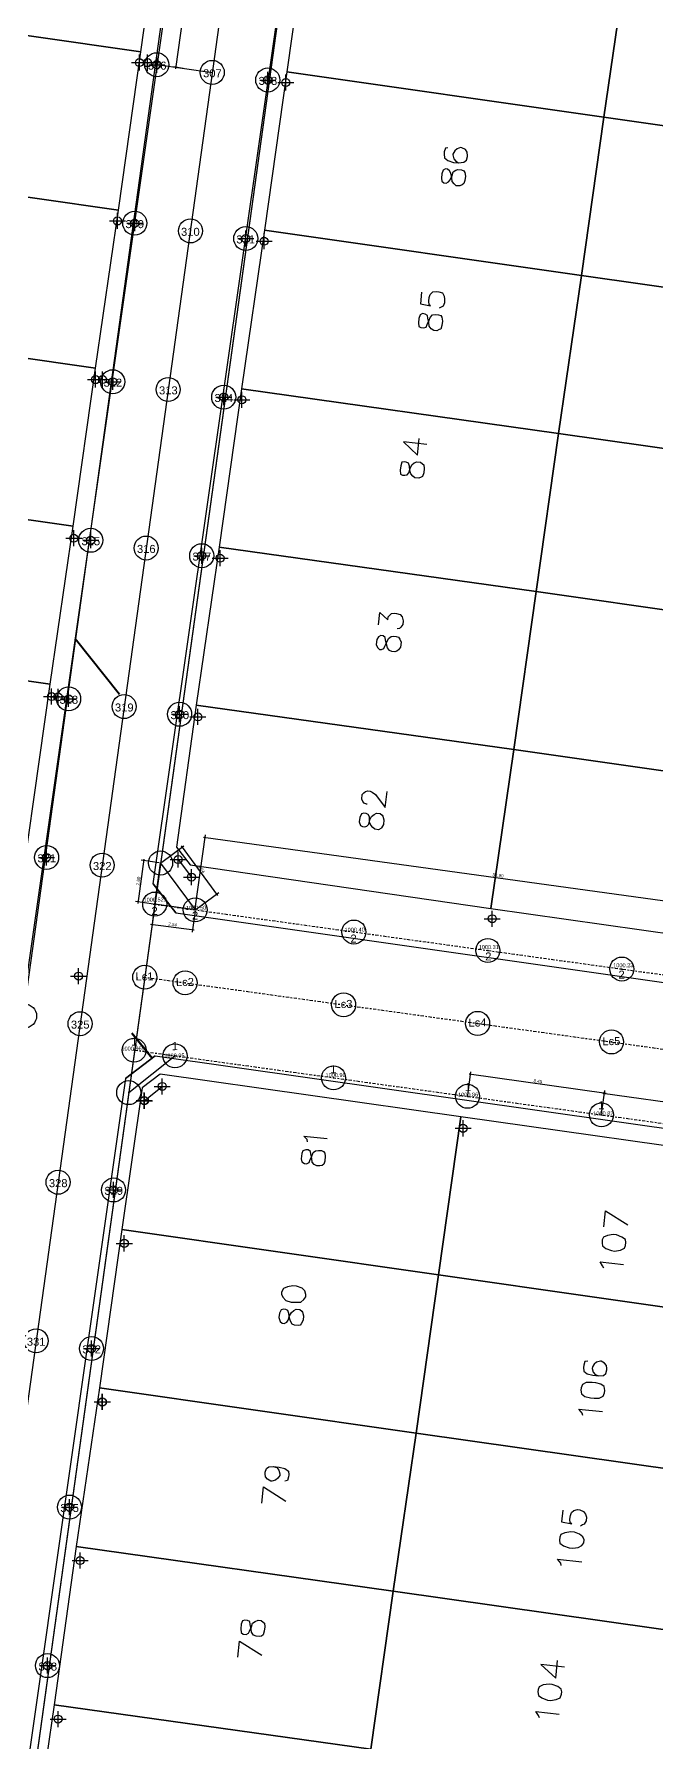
# Model space of a CAD drawing. Header units: metres. Extents: x -977055 to 805873, y -1033982 to 242021.
# Drawn here: x 799 to 837.9, y 926 to 1032.7 of the extents above; entities that cross this region are included whole.
import ezdxf

# ---------------------------------------------------------------- set-up
doc = ezdxf.new("R2010")
doc.units = ezdxf.units.M
doc.header["$PDMODE"] = 32
doc.header["$PDSIZE"] = 1.5
doc.linetypes.add('CENTRO1', pattern=[0.44, 0.2, -0.08, 0.08, -0.08])
for name, color, linetype in [('C-ROAD-PROF-TEXT', 11, 'Continuous'), ('linea 1', 1, 'Continuous'), ('puntos nov 7', 50, 'Continuous'), ('PUNTOS V', 4, 'Continuous'), ('V-NODE', 1, 'Continuous')]:
    doc.layers.add(name, color=color, linetype=linetype)
doc.layers.add('PDF2_area escolar', color=7, linetype='Continuous', true_color=0x989898)
doc.layers.add('PDF_Geometry', color=7, linetype='Continuous', true_color=0x797979)
doc.styles.add('CITY2', font='stylu.ttf', dxfattribs={"height": 0.2})
doc.styles.get("Standard").update_dxf_attribs({"font": 'arial.ttf'})
doc.dimstyles.new('COTAS2', dxfattribs={"dimtxt": 0.02, "dimasz": 0.1, "dimexe": 0.15, "dimexo": 0.08, "dimgap": 0.05, "dimtad": 1, "dimzin": 0, "dimdsep": 46, "dimtxsty": 'CITY2', "dimblk": 'ARCHTICK', "dimcen": 1, "dimdle": 0.1, "dimclrd": 1, "dimclre": 1, "dimclrt": 2, "dimadec": 0, "dimazin": 0, "dimtfac": 1, "dimtofl": 0, "dimtmove": 0, "dimatfit": 3, "dimldrblk": 'ARCHTICK', "dimfxl": 0.18, "dimtolj": 1, "dimtzin": 0, "dimarcsym": 0})

# ---------------------------------------------------------------- blocks, each defined once
blk = doc.blocks.new('*U274')
at = {"color": 0, "linetype": 'ByBlock', "lineweight": -2, "transparency": 16777216}
for p, q in [((-1, 0), (1, 0)), ((0, -1), (0, 1))]:
    blk.add_line(p, q, dxfattribs=at)
blk.add_circle((0, 0), 0.5, dxfattribs=at)
blk = doc.blocks.new('*U289', base_point=(806.114, 1030.946, 997.411))
at = {"layer": 'V-NODE', "color": 50, "lineweight": -2, "xscale": 0.5, "yscale": 0.5, "zscale": 0.5}
blk.add_blockref('*U274', (806.114, 1030.946, 997.411), dxfattribs=at)
blk = doc.blocks.new('*U292', base_point=(806.114, 1030.946, 998.411))
at = {"layer": 'V-NODE', "color": 50, "lineweight": -2, "xscale": 0.5, "yscale": 0.5, "zscale": 0.5}
blk.add_blockref('*U274', (806.114, 1030.946, 998.411), dxfattribs=at)
blk = doc.blocks.new('*U295', base_point=(803.302, 1011.148, 999.614))
at = {"layer": 'V-NODE', "color": 50, "lineweight": -2, "xscale": 0.5, "yscale": 0.5, "zscale": 0.5}
blk.add_blockref('*U274', (803.302, 1011.148, 999.614), dxfattribs=at)
blk = doc.blocks.new('*U298', base_point=(800.522, 991.329, 1000.573))
at = {"layer": 'V-NODE', "color": 50, "lineweight": -2, "xscale": 0.5, "yscale": 0.5, "zscale": 0.5}
blk.add_blockref('*U274', (800.522, 991.329, 1000.573), dxfattribs=at)
blk = doc.blocks.new('*U307', base_point=(805.902, 966.106, 1001.776))
at = {"layer": 'V-NODE', "color": 50, "lineweight": -2, "xscale": 0.5, "yscale": 0.5, "zscale": 0.5}
blk.add_blockref('*U274', (805.902, 966.106, 1001.776), dxfattribs=at)
blk = doc.blocks.new('*U616', base_point=(814.753, 1029.702, 998.631))
at = {"layer": 'V-NODE', "color": 50, "lineweight": -2, "xscale": 0.5, "yscale": 0.5, "zscale": 0.5}
blk.add_blockref('*U274', (814.753, 1029.702, 998.631), dxfattribs=at)
blk = doc.blocks.new('*U619', base_point=(805.605, 1030.95, 998.439))
at = {"layer": 'V-NODE', "color": 50, "lineweight": -2, "xscale": 0.5, "yscale": 0.5, "zscale": 0.5}
blk.add_blockref('*U274', (805.605, 1030.95, 998.439), dxfattribs=at)
blk = doc.blocks.new('*U622', base_point=(804.237, 1021.056, 999.042))
at = {"layer": 'V-NODE', "color": 50, "lineweight": -2, "xscale": 0.5, "yscale": 0.5, "zscale": 0.5}
blk.add_blockref('*U274', (804.237, 1021.056, 999.042), dxfattribs=at)
blk = doc.blocks.new('*U625', base_point=(813.392, 1019.788, 999.126))
at = {"layer": 'V-NODE', "color": 50, "lineweight": -2, "xscale": 0.5, "yscale": 0.5, "zscale": 0.5}
blk.add_blockref('*U274', (813.392, 1019.788, 999.126), dxfattribs=at)
blk = doc.blocks.new('*U628', base_point=(812.007, 1009.887, 999.894))
at = {"layer": 'V-NODE', "color": 50, "lineweight": -2, "xscale": 0.5, "yscale": 0.5, "zscale": 0.5}
blk.add_blockref('*U274', (812.007, 1009.887, 999.894), dxfattribs=at)
blk = doc.blocks.new('*U631', base_point=(802.866, 1011.144, 999.686))
at = {"layer": 'V-NODE', "color": 50, "lineweight": -2, "xscale": 0.5, "yscale": 0.5, "zscale": 0.5}
blk.add_blockref('*U274', (802.866, 1011.144, 999.686), dxfattribs=at)
blk = doc.blocks.new('*U634', base_point=(801.502, 1001.238, 1000.236))
at = {"layer": 'V-NODE', "color": 50, "lineweight": -2, "xscale": 0.5, "yscale": 0.5, "zscale": 0.5}
blk.add_blockref('*U274', (801.502, 1001.238, 1000.236), dxfattribs=at)
blk = doc.blocks.new('*U637', base_point=(810.644, 999.991, 1000.264))
at = {"layer": 'V-NODE', "color": 50, "lineweight": -2, "xscale": 0.5, "yscale": 0.5, "zscale": 0.5}
blk.add_blockref('*U274', (810.644, 999.991, 1000.264), dxfattribs=at)
blk = doc.blocks.new('*U640', base_point=(809.262, 990.074, 1000.591))
at = {"layer": 'V-NODE', "color": 50, "lineweight": -2, "xscale": 0.5, "yscale": 0.5, "zscale": 0.5}
blk.add_blockref('*U274', (809.262, 990.074, 1000.591), dxfattribs=at)
blk = doc.blocks.new('*U643', base_point=(800.121, 991.344, 1000.615))
at = {"layer": 'V-NODE', "color": 50, "lineweight": -2, "xscale": 0.5, "yscale": 0.5, "zscale": 0.5}
blk.add_blockref('*U274', (800.121, 991.344, 1000.615), dxfattribs=at)
blk = doc.blocks.new('*U649', base_point=(808.026, 981.164, 1001.043))
at = {"layer": 'V-NODE', "color": 50, "lineweight": -2, "xscale": 0.5, "yscale": 0.5, "zscale": 0.5}
blk.add_blockref('*U274', (808.026, 981.164, 1001.043), dxfattribs=at)
blk = doc.blocks.new('*U652', base_point=(805.919, 966.099, 1001.768))
at = {"layer": 'V-NODE', "color": 50, "lineweight": -2, "xscale": 0.5, "yscale": 0.5, "zscale": 0.5}
blk.add_blockref('*U274', (805.919, 966.099, 1001.768), dxfattribs=at)
blk = doc.blocks.new('*U661', base_point=(805.911, 966.094, 1001.774))
at = {"layer": 'V-NODE', "color": 50, "lineweight": -2, "xscale": 0.5, "yscale": 0.5, "zscale": 0.5}
blk.add_blockref('*U274', (805.911, 966.094, 1001.774), dxfattribs=at)
blk = doc.blocks.new('*U664', base_point=(804.665, 957.192, 1002.203))
at = {"layer": 'V-NODE', "color": 50, "lineweight": -2, "xscale": 0.5, "yscale": 0.5, "zscale": 0.5}
blk.add_blockref('*U274', (804.665, 957.192, 1002.203), dxfattribs=at)
blk = doc.blocks.new('*U673', base_point=(803.283, 947.281, 1002.696))
at = {"layer": 'V-NODE', "color": 50, "lineweight": -2, "xscale": 0.5, "yscale": 0.5, "zscale": 0.5}
blk.add_blockref('*U274', (803.283, 947.281, 1002.696), dxfattribs=at)
blk = doc.blocks.new('*U676', base_point=(801.898, 937.373, 1003.24))
at = {"layer": 'V-NODE', "color": 50, "lineweight": -2, "xscale": 0.5, "yscale": 0.5, "zscale": 0.5}
blk.add_blockref('*U274', (801.898, 937.373, 1003.24), dxfattribs=at)
blk = doc.blocks.new('*U679', base_point=(800.527, 927.475, 1003.798))
at = {"layer": 'V-NODE', "color": 50, "lineweight": -2, "xscale": 0.5, "yscale": 0.5, "zscale": 0.5}
blk.add_blockref('*U274', (800.527, 927.475, 1003.798), dxfattribs=at)
blk = doc.blocks.new('*U889', base_point=(806.69, 1030.82, 997.84))
at = {"layer": 'V-NODE', "color": 50, "lineweight": -2, "xscale": 0.5, "yscale": 0.5, "zscale": 0.5}
blk.add_blockref('*U274', (806.69, 1030.82, 997.84), dxfattribs=at)
blk = doc.blocks.new('*U892', base_point=(813.625, 1029.863, 997.84))
at = {"layer": 'V-NODE', "color": 50, "lineweight": -2, "xscale": 0.5, "yscale": 0.5, "zscale": 0.5}
blk.add_blockref('*U274', (813.625, 1029.863, 997.84), dxfattribs=at)
blk = doc.blocks.new('*U895', base_point=(805.315, 1020.918, 998.46))
at = {"layer": 'V-NODE', "color": 50, "lineweight": -2, "xscale": 0.5, "yscale": 0.5, "zscale": 0.5}
blk.add_blockref('*U274', (805.315, 1020.918, 998.46), dxfattribs=at)
blk = doc.blocks.new('*U898', base_point=(812.249, 1019.958, 998.46))
at = {"layer": 'V-NODE', "color": 50, "lineweight": -2, "xscale": 0.5, "yscale": 0.5, "zscale": 0.5}
blk.add_blockref('*U274', (812.249, 1019.958, 998.46), dxfattribs=at)
blk = doc.blocks.new('*U901', base_point=(803.939, 1011.013, 999.09))
at = {"layer": 'V-NODE', "color": 50, "lineweight": -2, "xscale": 0.5, "yscale": 0.5, "zscale": 0.5}
blk.add_blockref('*U274', (803.939, 1011.013, 999.09), dxfattribs=at)
blk = doc.blocks.new('*U904', base_point=(810.873, 1010.053, 999.09))
at = {"layer": 'V-NODE', "color": 50, "lineweight": -2, "xscale": 0.5, "yscale": 0.5, "zscale": 0.5}
blk.add_blockref('*U274', (810.873, 1010.053, 999.09), dxfattribs=at)
blk = doc.blocks.new('*U907', base_point=(802.563, 1001.108, 999.54))
at = {"layer": 'V-NODE', "color": 50, "lineweight": -2, "xscale": 0.5, "yscale": 0.5, "zscale": 0.5}
blk.add_blockref('*U274', (802.563, 1001.108, 999.54), dxfattribs=at)
blk = doc.blocks.new('*U910', base_point=(809.497, 1000.148, 999.54))
at = {"layer": 'V-NODE', "color": 50, "lineweight": -2, "xscale": 0.5, "yscale": 0.5, "zscale": 0.5}
blk.add_blockref('*U274', (809.497, 1000.148, 999.54), dxfattribs=at)
blk = doc.blocks.new('*U913', base_point=(801.187, 991.203, 999.99))
at = {"layer": 'V-NODE', "color": 50, "lineweight": -2, "xscale": 0.5, "yscale": 0.5, "zscale": 0.5}
blk.add_blockref('*U274', (801.187, 991.203, 999.99), dxfattribs=at)
blk = doc.blocks.new('*U916', base_point=(808.121, 990.243, 999.99))
at = {"layer": 'V-NODE', "color": 50, "lineweight": -2, "xscale": 0.5, "yscale": 0.5, "zscale": 0.5}
blk.add_blockref('*U274', (808.121, 990.243, 999.99), dxfattribs=at)
blk = doc.blocks.new('*U919', base_point=(799.811, 981.299, 1000.44))
at = {"layer": 'V-NODE', "color": 50, "lineweight": -2, "xscale": 0.5, "yscale": 0.5, "zscale": 0.5}
blk.add_blockref('*U274', (799.811, 981.299, 1000.44), dxfattribs=at)
blk = doc.blocks.new('*U934', base_point=(803.992, 960.526, 1001.38))
at = {"layer": 'V-NODE', "color": 50, "lineweight": -2, "xscale": 0.5, "yscale": 0.5, "zscale": 0.5}
blk.add_blockref('*U274', (803.992, 960.526, 1001.38), dxfattribs=at)
blk = doc.blocks.new('*U940', base_point=(802.616, 950.621, 1001.88))
at = {"layer": 'V-NODE', "color": 50, "lineweight": -2, "xscale": 0.5, "yscale": 0.5, "zscale": 0.5}
blk.add_blockref('*U274', (802.616, 950.621, 1001.88), dxfattribs=at)
blk = doc.blocks.new('*U946', base_point=(801.24, 940.716, 1002.42))
at = {"layer": 'V-NODE', "color": 50, "lineweight": -2, "xscale": 0.5, "yscale": 0.5, "zscale": 0.5}
blk.add_blockref('*U274', (801.24, 940.716, 1002.42), dxfattribs=at)
blk = doc.blocks.new('*U952', base_point=(799.864, 930.811, 1002.96))
at = {"layer": 'V-NODE', "color": 50, "lineweight": -2, "xscale": 0.5, "yscale": 0.5, "zscale": 0.5}
blk.add_blockref('*U274', (799.864, 930.811, 1002.96), dxfattribs=at)
blk = doc.blocks.new('*U985', base_point=(803.294, 947.285, 1002.697))
at = {"layer": 'V-NODE', "color": 50, "lineweight": -2, "xscale": 0.5, "yscale": 0.5, "zscale": 0.5}
blk.add_blockref('*U274', (803.294, 947.285, 1002.697), dxfattribs=at)
blk = doc.blocks.new('*U1258', base_point=(827.65, 977.469, 1001.168))
at = {"layer": 'V-NODE', "color": 50, "lineweight": -2, "xscale": 0.5, "yscale": 0.5, "zscale": 0.5}
blk.add_blockref('*U274', (827.65, 977.469, 1001.168), dxfattribs=at)
blk = doc.blocks.new('*U1261', base_point=(825.824, 964.376, 1001.809))
at = {"layer": 'V-NODE', "color": 50, "lineweight": -2, "xscale": 0.5, "yscale": 0.5, "zscale": 0.5}
blk.add_blockref('*U274', (825.824, 964.376, 1001.809), dxfattribs=at)
blk = doc.blocks.new('*U1264', base_point=(807.034, 966.996, 1001.655))
at = {"layer": 'V-NODE', "color": 50, "lineweight": -2, "xscale": 0.5, "yscale": 0.5, "zscale": 0.5}
blk.add_blockref('*U274', (807.034, 966.996, 1001.655), dxfattribs=at)
blk = doc.blocks.new('*U1267', base_point=(808.859, 980.074, 1001.105))
at = {"layer": 'V-NODE', "color": 50, "lineweight": -2, "xscale": 0.5, "yscale": 0.5, "zscale": 0.5}
blk.add_blockref('*U274', (808.859, 980.074, 1001.105), dxfattribs=at)
blk = doc.blocks.new('*U2224', base_point=(801.81, 973.883, 999.44))
at = {"layer": 'V-NODE', "color": 50, "lineweight": -2, "xscale": 0.5, "yscale": 0.5, "zscale": 0.5}
blk.add_blockref('*U274', (801.81, 973.883, 999.44), dxfattribs=at)
blk = doc.blocks.new('base')
at = {"layer": 'PDF_Geometry', "lineweight": 25, "extrusion": (-0.000787417, 0.063364, 0.99799), "elevation": 0.03}
for points in [[(-314.36, -197.29), (-299.6, -195.68), (-292.74, -194.19), (-282.66, -192.11), (-274.48, -190.36), (-258.04, -185.15), (-248.03, -180.61), (-240.54, -177.71), (-228.64, -174.04), (-222.73, -172.71), (-217.38, -171.04), (-209.93, -169.25), (-202.16, -164.76), (-196.2, -160.28), (-195.07, -159.82), (-178.09, -157.46), (-154.3, -156.61), (-136.67, -154.61), (-124.44, -153.16), (-118.07, -151.47), (-100.79, -146.65), (-80.95, -140.97), (-73.38, -139.33), (-61.69, -135.82), (-40.5, -131.6), (-37.73, -130.87), (-17.66, -129.44), (1.31, -127.46), (21.09, -124.93), (41.01, -122.83), (47.38, -123.46), (63.59, -123.19), (81.4, -124.31), (85.64, -96.07), (88.7, -66.39), (92.81, -40.78), (97.16, -22.39), (100.6, -1.56), (102.48, 8.32), (109.69, 37.36), (117.53, 76.62), (126.22, 115.64), (131.51, 149.59), (134.68, 173.97), (136.92, 195.59), (139.96, 229.68), (141.56, 250.68), (142.61, 271.37), (143.25, 283.21), (147.07, 312.94), (152.58, 355.63), (153.55, 396.04), (150.87, 418.02), (151.78, 438.64), (150.96, 458.03), (151.78, 438.64), (150.87, 418.02), (153.55, 396.04), (152.58, 355.63), (147.07, 312.94), (143.25, 283.21), (142.61, 271.37), (141.56, 250.68), (139.96, 229.68), (136.92, 195.59), (134.68, 173.97), (131.51, 149.59), (126.22, 115.64), (117.53, 76.62), (109.69, 37.36), (102.48, 8.32), (100.6, -1.56), (97.16, -22.39), (92.81, -40.78), (88.7, -66.39), (85.64, -96.07), (81.4, -124.31), (63.59, -123.19), (47.38, -123.46), (41.01, -122.83), (21.09, -124.93), (1.31, -127.46), (-17.66, -129.44), (-37.73, -130.87), (-40.5, -131.6), (-61.69, -135.82), (-73.38, -139.33), (-80.95, -140.97), (-100.79, -146.65), (-118.07, -151.47), (-124.44, -153.16), (-136.67, -154.61), (-154.3, -156.61), (-178.09, -157.46), (-195.07, -159.82), (-196.2, -160.28), (-202.16, -164.76), (-209.93, -169.25), (-217.38, -171.04), (-222.73, -172.71), (-228.64, -174.04), (-240.54, -177.71), (-248.03, -180.61), (-258.04, -185.15), (-274.48, -190.36), (-282.66, -192.11), (-292.74, -194.19), (-299.6, -195.68), (-314.36, -197.29), (-312.18, -178.45), (-309.15, -157.9), (-306.88, -132.9), (-305.82, -118), (-298.64, -78.8), (-291.06, -45.08), (-282.25, -15.12), (-275.64, 10.47), (-270.32, 33.9), (-263.82, 63.16), (-258.15, 86.41), (-284.42, 123.89)], [(129.33, 446.99), (130.72, 376.63), (119.72, 267.26), (72.74, -35.35), (74.13, -37.23), (92.98, -40.15)], [(76.72, 35.81), (75.32, 37.65), (36.9, 43.63), (35.02, 42.28), (24.12, -27.82), (25.52, -29.71), (63.98, -35.64), (65.82, -34.28)], [(75.32, 37.65), (76.72, 35.81), (65.82, -34.28), (63.98, -35.64)], [(57.75, -10.03), (57.89, -10), (57.97, -9.78), (57.98, -9.64), (57.96, -9.41), (57.75, -9.24), (57.4, -9.11), (57.08, -9.07), (56.75, -9.12), (56.59, -9.24), (56.52, -9.47), (56.51, -9.51), (56.53, -9.75), (56.65, -9.9), (56.87, -10.02), (56.96, -10.03), (57.16, -9.96), (57.31, -9.84), (57.43, -9.62), (57.43, -9.58), (57.37, -9.34), (57.25, -9.18), (57.08, -9.07)], [(59.49, -1.01), (59.57, -0.28), (58.94, -0.16), (59.02, -0.22), (59.04, -0.45), (59.02, -0.68), (58.95, -0.86), (58.79, -1.02), (58.55, -1.04), (58.42, -1.02), (58.19, -0.95), (58.08, -0.75), (58.06, -0.56), (58.08, -0.33), (58.16, -0.11), (58.25, -0.08), (58.4, 0)], [(59.29, 8.52), (60.75, 8.34), (59.88, 9.19), (59.75, 8.14)], [(62.45, 19.77), (62.36, 19), (61.86, 19.47), (61.84, 19.29), (61.73, 19.17), (61.63, 19.08), (61.44, 19.06), (61.3, 19.08), (61.08, 19.15), (60.96, 19.3), (60.9, 19.54), (60.92, 19.77), (61.04, 19.94), (61.14, 20.02), (61.28, 20.05)], [(63.29, 30.99), (63.34, 30.98), (63.47, 30.92), (63.55, 30.82), (63.63, 30.67), (63.59, 30.39), (63.49, 30.27), (63.38, 30.19), (63.24, 30.16), (63.1, 30.18), (62.97, 30.24), (62.76, 30.4), (62.16, 31.22), (62.04, 30.21)], [(78.6, 47.97), (76.72, 46.57), (38.3, 52.55), (36.9, 54.43), (47.47, 122.48), (49.35, 123.88), (87.77, 117.9), (89.17, 116.02)], [(76.72, 46.57), (78.6, 47.97), (89.17, 116.02), (87.77, 117.9)], [(67.27, 52.07), (67.3, 51.93), (67.51, 51.72), (66.04, 51.89)], [(8.71, 193.58), (-11.71, 61.96), (-10.36, 60.08), (28.1, 54.1), (29.98, 55.5), (58.5, 239.45)], [(48.84, 57.63), (48.72, 56.62), (47.34, 57.53)], [(48.87, 60.22), (48.95, 60.07), (49.1, 59.82), (47.64, 60)], [(49.94, 66.03), (50.13, 66.05), (50.2, 66.28), (50.22, 66.41), (50.2, 66.65), (49.99, 66.81), (49.63, 66.9), (49.26, 66.95), (48.98, 66.93), (48.83, 66.81), (48.76, 66.59), (48.75, 66.5), (48.77, 66.31), (48.89, 66.16), (49.11, 66.04), (49.15, 66.03), (49.39, 66.1), (49.55, 66.22), (49.66, 66.39), (49.67, 66.48), (49.61, 66.72), (49.49, 66.87), (49.26, 66.95)], [(50.3, 69.42), (50.33, 69.27), (50.53, 69.02), (49.07, 69.19)], [(69.67, 72.37), (69.45, 72.44), (69.33, 72.6), (69.26, 72.84), (69.27, 72.93), (69.39, 73.1), (69.54, 73.22), (69.78, 73.28), (69.83, 73.28), (70.04, 73.16), (70.16, 73.01), (70.19, 72.82), (70.18, 72.73), (70.1, 72.5), (69.95, 72.38), (69.67, 72.37), (69.31, 72.41), (68.95, 72.5), (68.73, 72.67), (68.71, 72.9), (68.73, 73.04), (68.8, 73.26), (68.95, 73.29)], [(70.41, 74.65), (70.29, 73.64), (68.91, 74.55)], [(51.62, 75.33), (51.71, 76.06), (51.07, 76.19), (51.16, 76.13), (51.18, 75.9), (51.15, 75.67), (51.08, 75.49), (50.93, 75.37), (50.69, 75.31), (50.55, 75.32), (50.33, 75.44), (50.21, 75.6), (50.14, 75.79), (50.17, 76.02), (50.29, 76.23), (50.39, 76.27), (50.53, 76.34)], [(51.76, 78.79), (51.79, 78.65), (51.99, 78.4), (50.48, 78.58)], [(72.03, 84.28), (71.91, 83.28), (70.54, 84.18)], [(51.64, 85.16), (53.11, 84.98), (52.19, 85.84), (52.06, 84.74)], [(53.23, 88.31), (53.3, 88.16), (53.46, 87.91), (52, 88.09)]]:
    blk.add_lwpolyline(points, dxfattribs=at)
for points in [[(95.49, -29.33), (97.16, -22.39), (97.6, -19.52), (76.84, -16.27), (75.32, -26.2)], [(47.98, -11.82), (46.42, -21.7), (66.22, -24.78), (67.74, -14.9)], [(28.23, -8.75), (26.67, -18.62), (46.42, -21.7), (47.98, -11.82)], [(97.6, -19.52), (99.25, -9.65), (78.36, -6.39), (76.84, -16.27)], [(49.5, -1.94), (47.98, -11.82), (67.74, -14.9), (69.25, -5.02)], [(29.74, 1.13), (28.23, -8.75), (47.98, -11.82), (49.5, -1.94)], [(99.25, -9.65), (100.6, -1.56), (100.95, 0.2), (79.92, 3.48), (78.36, -6.39)], [(58.16, -8.13), (58.14, -7.95), (58.01, -7.84), (57.88, -7.82), (57.73, -7.9), (57.62, -8.02), (57.5, -8.29), (57.42, -8.51), (57.27, -8.63), (57.13, -8.66), (56.9, -8.63), (56.77, -8.57), (56.69, -8.47), (56.67, -8.23), (56.7, -7.96), (56.77, -7.78), (56.87, -7.7), (57.02, -7.63), (57.25, -7.65), (57.37, -7.76), (57.49, -7.92), (57.51, -8.15), (57.57, -8.43), (57.65, -8.58), (57.77, -8.69), (57.91, -8.71), (58.06, -8.63), (58.13, -8.41)], [(51.06, 7.93), (49.5, -1.94), (69.25, -5.02), (70.82, 4.9)], [(31.26, 11.01), (29.74, 1.13), (49.5, -1.94), (51.06, 7.93)], [(100.95, 0.2), (102.48, 8.32), (102.92, 10.03), (81.43, 13.36), (79.92, 3.48)], [(59.72, 0.91), (59.7, 1.14), (59.57, 1.2), (59.38, 1.22), (59.24, 1.19), (59.17, 1.02), (59.05, 0.75), (58.98, 0.58), (58.82, 0.41), (58.63, 0.39), (58.45, 0.41), (58.32, 0.47), (58.24, 0.57), (58.22, 0.81), (58.25, 1.08), (58.33, 1.31), (58.42, 1.34), (58.57, 1.41), (58.75, 1.39), (58.93, 1.28), (59.05, 1.13), (59.07, 0.89), (59.12, 0.61), (59.15, 0.46), (59.28, 0.36), (59.46, 0.33), (59.61, 0.41), (59.68, 0.63)], [(52.57, 17.81), (51.06, 7.93), (70.82, 4.9), (72.33, 14.78)], [(32.82, 20.89), (31.26, 11.01), (51.06, 7.93), (52.57, 17.81)], [(60.97, 10.12), (60.95, 10.36), (60.82, 10.42), (60.68, 10.43), (60.54, 10.41), (60.43, 10.28), (60.35, 10.01), (60.23, 9.79), (60.08, 9.67), (59.93, 9.6), (59.7, 9.63), (59.57, 9.73), (59.49, 9.79), (59.47, 10.02), (59.5, 10.3), (59.58, 10.52), (59.67, 10.56), (59.82, 10.63), (60.05, 10.6), (60.18, 10.5), (60.3, 10.34), (60.37, 10.15), (60.38, 9.87), (60.45, 9.67), (60.58, 9.61), (60.72, 9.6), (60.86, 9.62), (60.93, 9.85)], [(102.92, 10.03), (105.34, 19.75), (83, 23.23), (81.43, 13.36)], [(54.09, 27.69), (52.57, 17.81), (72.33, 14.78), (73.89, 24.66)], [(34.33, 30.77), (32.82, 20.89), (52.57, 17.81), (54.09, 27.69)], [(105.34, 19.75), (109.41, 36.14), (85.55, 39.85), (83, 23.23)], [(62.6, 21.01), (62.53, 21.2), (62.41, 21.31), (62.27, 21.33), (62.12, 21.25), (62.06, 21.12), (61.93, 20.86), (61.82, 20.64), (61.66, 20.52), (61.52, 20.49), (61.34, 20.51), (61.2, 20.57), (61.12, 20.68), (61.05, 20.87), (61.09, 21.19), (61.21, 21.36), (61.31, 21.44), (61.45, 21.47), (61.63, 21.45), (61.77, 21.39), (61.89, 21.23), (61.95, 20.99), (62.01, 20.71), (62.04, 20.57), (62.16, 20.46), (62.3, 20.44), (62.45, 20.52), (62.56, 20.69)], [(55.65, 37.61), (54.09, 27.69), (73.89, 24.66), (75.24, 33.54), (74.4, 34.66)], [(35.73, 39.69), (34.33, 30.77), (54.09, 27.69), (55.65, 37.61), (36.85, 40.53)], [(63.8, 32.09), (63.73, 32.32), (63.6, 32.39), (63.46, 32.4), (63.32, 32.37), (63.21, 32.25), (63.14, 31.98), (63.02, 31.76), (62.86, 31.64), (62.71, 31.57), (62.49, 31.59), (62.36, 31.7), (62.32, 31.75), (62.26, 31.99), (62.29, 32.27), (62.41, 32.48), (62.46, 32.52), (62.61, 32.6), (62.84, 32.57), (62.96, 32.46), (63.08, 32.31), (63.15, 32.12), (63.16, 31.79), (63.23, 31.64), (63.37, 31.58), (63.5, 31.56), (63.65, 31.59), (63.76, 31.81)], [(59.2, 60.51), (57.68, 50.63), (76.44, 47.72), (77.56, 48.56), (78.95, 57.43)], [(39.45, 63.58), (38.05, 54.71), (38.88, 53.54), (57.68, 50.63), (59.2, 60.51)], [(67.68, 53.13), (67.65, 53.32), (67.48, 53.44), (67.35, 53.45), (67.2, 53.38), (67.14, 53.25), (67.01, 52.98), (66.94, 52.76), (66.78, 52.64), (66.6, 52.62), (66.41, 52.64), (66.28, 52.7), (66.2, 52.8), (66.18, 52.99), (66.22, 53.31), (66.28, 53.49), (66.39, 53.57), (66.53, 53.6), (66.71, 53.58), (66.89, 53.51), (67.01, 53.35), (67.03, 53.12), (67.09, 52.83), (67.11, 52.69), (67.24, 52.58), (67.38, 52.57), (67.57, 52.64), (67.64, 52.81)], [(60.71, 70.39), (59.2, 60.51), (78.95, 57.43), (80.47, 67.31)], [(48.96, 58.64), (48.93, 58.82), (48.72, 58.99), (48.37, 59.12), (48.18, 59.15), (47.81, 59.1), (47.56, 58.99), (47.5, 58.81), (47.47, 58.63), (47.5, 58.44), (47.71, 58.28), (48.06, 58.14), (48.25, 58.12), (48.62, 58.17), (48.87, 58.28), (48.94, 58.45)], [(69.02, 61.6), (68.95, 61.79), (68.75, 62), (68.43, 62.09), (68.2, 62.11), (67.83, 62.11), (67.63, 61.95), (67.51, 61.78), (67.5, 61.64), (67.56, 61.4), (67.73, 61.24), (68.08, 61.11), (68.31, 61.08), (68.64, 61.13), (68.89, 61.24), (69.01, 61.46)], [(40.96, 73.46), (39.45, 63.58), (59.2, 60.51), (60.71, 70.39)], [(69.2, 63.06), (69.13, 63.3), (69.01, 63.41), (68.87, 63.42), (68.72, 63.35), (68.62, 63.22), (68.54, 62.95), (68.42, 62.74), (68.26, 62.62), (68.12, 62.54), (67.89, 62.57), (67.76, 62.68), (67.72, 62.73), (67.66, 62.97), (67.69, 63.24), (67.81, 63.46), (67.87, 63.54), (68.01, 63.57), (68.24, 63.55), (68.37, 63.48), (68.48, 63.28), (68.55, 63.09), (68.57, 62.81), (68.64, 62.62), (68.77, 62.56), (68.9, 62.54), (69.05, 62.57), (69.17, 62.79)], [(62.28, 80.26), (60.71, 70.39), (80.47, 67.31), (82.04, 77.23)], [(50.39, 67.83), (50.37, 68.06), (50.16, 68.23), (49.8, 68.32), (49.57, 68.35), (49.25, 68.34), (49, 68.23), (48.93, 68.01), (48.91, 67.87), (48.93, 67.63), (49.14, 67.47), (49.46, 67.39), (49.68, 67.36), (50.06, 67.36), (50.3, 67.47), (50.37, 67.69)], [(42.52, 83.34), (40.96, 73.46), (60.71, 70.39), (62.28, 80.26)], [(51.84, 77.21), (51.82, 77.4), (51.61, 77.56), (51.25, 77.7), (51.03, 77.72), (50.69, 77.67), (50.45, 77.56), (50.34, 77.39), (50.31, 77.21), (50.38, 77.01), (50.6, 76.85), (50.9, 76.72), (51.13, 76.69), (51.51, 76.74), (51.75, 76.85), (51.82, 77.02)], [(63.79, 90.14), (62.28, 80.26), (82.04, 77.23), (83.55, 87.11)], [(44.04, 93.22), (42.52, 83.34), (62.28, 80.26), (63.79, 90.14)], [(71.82, 82.5), (71.8, 82.73), (71.67, 82.84), (71.49, 82.86), (71.34, 82.79), (71.28, 82.66), (71.16, 82.39), (71.08, 82.17), (70.93, 82.05), (70.74, 81.98), (70.55, 82), (70.43, 82.11), (70.34, 82.17), (70.32, 82.4), (70.36, 82.67), (70.43, 82.9), (70.53, 82.98), (70.67, 83.01), (70.86, 82.98), (71.03, 82.92), (71.15, 82.72), (71.17, 82.53), (71.23, 82.24), (71.26, 82.06), (71.39, 81.99), (71.57, 81.97), (71.71, 82), (71.79, 82.22)], [(53.31, 86.68), (53.29, 86.91), (53.08, 87.07), (52.73, 87.21), (52.54, 87.23), (52.17, 87.18), (51.92, 87.07), (51.85, 86.85), (51.83, 86.71), (51.85, 86.53), (52.07, 86.36), (52.42, 86.23), (52.6, 86.2), (52.98, 86.25), (53.23, 86.36), (53.29, 86.54)], [(65.31, 100.07), (63.79, 90.14), (83.55, 87.11), (85.11, 96.99)]]:
    blk.add_lwpolyline(points, close=True, dxfattribs=at)
at = {"layer": 'PDF_Geometry', "color": 5, "lineweight": 40, "extrusion": (-0.000787417, 0.063364, 0.99799), "elevation": 0.03}
blk.add_lwpolyline([(78.67, 23.94), (81.4, 20.41)], dxfattribs=at)
at = {"layer": 'PDF_Geometry', "color": 32, "lineweight": 50, "true_color": 0xb85b00, "extrusion": (-0.000787417, 0.063364, 0.99799), "elevation": 0.03}
blk.add_lwpolyline([(76.92, 46.73), (78.17, 45.15)], dxfattribs=at)
blk = doc.blocks.new('_ArchTick')
at = {"color": 0, "linetype": 'ByBlock', "const_width": 0.15}
blk.add_lwpolyline([(-0.5, -0.5), (0.5, 0.5)], dxfattribs=at)
blk = doc.blocks.new('*D3483')
at = {"layer": 'Defpoints', "color": 0, "transparency": 16777216}
for p in [(834.47, 965.22, 1001.02), (844.56, 965.19), (844.37, 963.84, 1001.02)]:
    blk.add_point(p, dxfattribs=at)
at = {"layer": 'PUNTOS V', "color": 1, "linetype": 'Continuous', "lineweight": -2, "transparency": 16777216}
for p, q in [((834.48, 965.3), (834.68, 966.71)), ((844.39, 963.92), (844.58, 965.33))]:
    blk.add_line(p, q, dxfattribs=at)
at = {"layer": 'PUNTOS V', "color": 1, "lineweight": -2, "transparency": 16777216}
blk.add_line((834.56, 966.58), (844.66, 965.17), dxfattribs=at)
at = {"layer": 'PUNTOS V', "color": 1, "lineweight": -2, "transparency": 16777216, "xscale": 0.1, "yscale": 0.1, "zscale": 0.1}
for p, rotation in [((834.66, 966.57), 172.0615531667383), ((844.56, 965.19), 352.0615531667383)]:
    blk.add_blockref('_ArchTick', p, dxfattribs=dict(at, rotation=rotation))
at = {"layer": 'PUNTOS V', "color": 2, "transparency": 16777216, "insert": (839.63, 966.03), "char_height": 0.2, "attachment_point": 5, "rotation": 352.0616, "style": 'CITY2'}
blk.add_mtext('\\A1;10.00', dxfattribs=at)
blk = doc.blocks.new('*D3487')
at = {"layer": 'Defpoints', "color": 0, "transparency": 16777216}
for p in [(826.1, 966.38, 1001.02), (834.66, 966.59), (834.47, 965.22, 1001.02)]:
    blk.add_point(p, dxfattribs=at)
at = {"layer": 'PUNTOS V', "color": 1, "linetype": 'Continuous', "lineweight": -2, "transparency": 16777216}
for p, q in [((826.12, 966.45), (826.32, 967.9)), ((834.48, 965.3), (834.68, 966.74))]:
    blk.add_line(p, q, dxfattribs=at)
at = {"layer": 'PUNTOS V', "color": 1, "lineweight": -2, "transparency": 16777216}
blk.add_line((826.2, 967.77), (834.76, 966.58), dxfattribs=at)
at = {"layer": 'PUNTOS V', "color": 1, "lineweight": -2, "transparency": 16777216, "xscale": 0.1, "yscale": 0.1, "zscale": 0.1}
for p, rotation in [((826.29, 967.75), 172.1089292205081), ((834.66, 966.59), 352.108929220508)]:
    blk.add_blockref('_ArchTick', p, dxfattribs=dict(at, rotation=rotation))
at = {"layer": 'PUNTOS V', "color": 2, "transparency": 16777216, "insert": (830.5, 967.32), "char_height": 0.2, "attachment_point": 5, "rotation": 352.1089, "style": 'CITY2'}
blk.add_mtext('\\A1;8.45', dxfattribs=at)
blk = doc.blocks.new('*D3578')
at = {"layer": 'Defpoints', "color": 0, "transparency": 16777216}
for p in [(806.93, 980.95, 1001.04), (810.43, 979.01), (809.09, 978.02, 1001.04)]:
    blk.add_point(p, dxfattribs=at)
at = {"layer": 'PUNTOS V', "color": 1, "linetype": 'Continuous', "lineweight": -2, "transparency": 16777216}
for p, q in [((807, 981), (808.39, 982.03)), ((809.16, 978.07), (810.56, 979.1))]:
    blk.add_line(p, q, dxfattribs=at)
at = {"layer": 'PUNTOS V', "color": 1, "lineweight": -2, "transparency": 16777216}
blk.add_line((808.21, 982.02), (810.49, 978.93), dxfattribs=at)
at = {"layer": 'PUNTOS V', "color": 1, "lineweight": -2, "transparency": 16777216, "xscale": 0.1, "yscale": 0.1, "zscale": 0.1}
for p, rotation in [((808.27, 981.94), 126.4207134271245), ((810.43, 979.01), 306.4207134271244)]:
    blk.add_blockref('_ArchTick', p, dxfattribs=dict(at, rotation=rotation))
at = {"layer": 'PUNTOS V', "color": 2, "transparency": 16777216, "insert": (809.48, 980.57), "char_height": 0.2, "attachment_point": 5, "rotation": 306.4207, "style": 'CITY2'}
blk.add_mtext('\\A1;3.64', dxfattribs=at)
blk = doc.blocks.new('*D3579')
at = {"layer": 'Defpoints', "color": 0, "transparency": 16777216}
for p in [(806.93, 980.95, 1001.04), (805.51, 978.52), (806.57, 978.37, 1001.04)]:
    blk.add_point(p, dxfattribs=at)
at = {"layer": 'PUNTOS V', "color": 1, "lineweight": -2, "transparency": 16777216}
blk.add_line((805.88, 981.2), (805.5, 978.42), dxfattribs=at)
at = {"layer": 'PUNTOS V', "color": 1, "linetype": 'Continuous', "lineweight": -2, "transparency": 16777216}
for p, q in [((806.85, 980.96), (805.72, 981.12)), ((806.49, 978.38), (805.36, 978.54))]:
    blk.add_line(p, q, dxfattribs=at)
at = {"layer": 'PUNTOS V', "color": 1, "lineweight": -2, "transparency": 16777216, "xscale": 0.1, "yscale": 0.1, "zscale": 0.1}
for p, rotation in [((805.87, 981.1), 82.0910911507745), ((805.51, 978.52), 262.0910911507745)]:
    blk.add_blockref('_ArchTick', p, dxfattribs=dict(at, rotation=rotation))
at = {"layer": 'PUNTOS V', "color": 2, "transparency": 16777216, "insert": (805.54, 979.83), "char_height": 0.2, "attachment_point": 5, "rotation": 82.0911, "style": 'CITY2'}
blk.add_mtext('\\A1;2.60', dxfattribs=at)
blk = doc.blocks.new('*D3580')
at = {"layer": 'Defpoints', "color": 0, "transparency": 16777216}
for p in [(806.57, 978.37, 1001.04), (809.09, 978.02, 1001.04), (808.92, 976.78)]:
    blk.add_point(p, dxfattribs=at)
at = {"layer": 'PUNTOS V', "color": 1, "linetype": 'Continuous', "lineweight": -2, "transparency": 16777216}
for p, q in [((806.56, 978.29), (806.38, 976.98)), ((809.08, 977.94), (808.9, 976.63))]:
    blk.add_line(p, q, dxfattribs=at)
at = {"layer": 'PUNTOS V', "color": 1, "lineweight": -2, "transparency": 16777216}
blk.add_line((806.3, 977.14), (809.02, 976.77), dxfattribs=at)
at = {"layer": 'PUNTOS V', "color": 1, "lineweight": -2, "transparency": 16777216, "xscale": 0.1, "yscale": 0.1, "zscale": 0.1}
for p, rotation in [((806.4, 977.13), 172.1062066754342), ((808.92, 976.78), 352.1062066754342)]:
    blk.add_blockref('_ArchTick', p, dxfattribs=dict(at, rotation=rotation))
at = {"layer": 'PUNTOS V', "color": 2, "transparency": 16777216, "insert": (807.68, 977.11), "char_height": 0.2, "attachment_point": 5, "rotation": 352.1062, "style": 'CITY2'}
blk.add_mtext('\\A1;2.54', dxfattribs=at)
blk = doc.blocks.new('*D3581')
at = {"layer": 'Defpoints', "color": 0, "transparency": 16777216}
for p in [(809.09, 978.02, 1001.04), (846.27, 977.49), (845.64, 972.96, 1001.02)]:
    blk.add_point(p, dxfattribs=at)
at = {"layer": 'PUNTOS V', "color": 1, "linetype": 'Continuous', "lineweight": -2, "transparency": 16777216}
for p, q in [((809.1, 978.1), (809.74, 982.71)), ((845.65, 973.04), (846.29, 977.64))]:
    blk.add_line(p, q, dxfattribs=at)
at = {"layer": 'PUNTOS V', "color": 1, "lineweight": -2, "transparency": 16777216}
blk.add_line((809.62, 982.57), (846.37, 977.48), dxfattribs=at)
at = {"layer": 'PUNTOS V', "color": 1, "lineweight": -2, "transparency": 16777216, "xscale": 0.1, "yscale": 0.1, "zscale": 0.1}
for p, rotation in [((809.72, 982.56), 172.1089317505501), ((846.27, 977.49), 352.10893175055)]:
    blk.add_blockref('_ArchTick', p, dxfattribs=dict(at, rotation=rotation))
at = {"layer": 'PUNTOS V', "color": 2, "transparency": 16777216, "insert": (828.01, 980.18), "char_height": 0.2, "attachment_point": 5, "rotation": 352.1089, "style": 'CITY2'}
blk.add_mtext('\\A1;36.90', dxfattribs=at)
blk = doc.blocks.new('*D3618')
at = {"layer": 'Defpoints', "color": 0, "transparency": 16777216}
for p in [(809.27, 1040.56), (809.8, 1040.49, 997.92), (808.42, 1030.58, 997.92)]:
    blk.add_point(p, dxfattribs=at)
at = {"layer": 'PUNTOS V', "color": 1, "lineweight": -2, "transparency": 16777216}
blk.add_line((807.88, 1030.56), (809.28, 1040.66), dxfattribs=at)
at = {"layer": 'PUNTOS V', "color": 1, "linetype": 'Continuous', "lineweight": -2, "transparency": 16777216}
for p, q in [((809.72, 1040.5), (809.12, 1040.58)), ((808.34, 1030.59), (807.74, 1030.68))]:
    blk.add_line(p, q, dxfattribs=at)
at = {"layer": 'PUNTOS V', "color": 1, "lineweight": -2, "transparency": 16777216, "xscale": 0.1, "yscale": 0.1, "zscale": 0.1}
for p, rotation in [((809.27, 1040.56), 82.0910911507743), ((807.89, 1030.66), 262.0910911507743)]:
    blk.add_blockref('_ArchTick', p, dxfattribs=dict(at, rotation=rotation))
at = {"layer": 'PUNTOS V', "color": 2, "transparency": 16777216, "insert": (808.43, 1035.63), "char_height": 0.2, "attachment_point": 5, "rotation": 82.0911, "style": 'CITY2'}
blk.add_mtext('\\A1;10.00', dxfattribs=at)

msp = doc.modelspace()

# ---------------------------------------------------------------- linework, layer by layer
at = {"layer": 'linea 1', "elevation": 997.581}
for points in [[(809.48179, 1051.63995), (770.20279, 768.89443)], [(813.04755, 1051.1446), (773.76855, 768.39907)], [(816.6133, 1050.64924), (777.33431, 767.90372)], [(816.07096, 1046.74523), (804.93779, 966.60434)], [(804.93779, 966.60434), (777.26769, 767.42416)]]:
    msp.add_lwpolyline(points, dxfattribs=at)
at = {"layer": 'linea 1', "linetype": 'CENTRO1', "elevation": 1001.655}
for points in [[(806.47339, 978.38513), (827.37539, 975.48704), (848.26968, 972.59104)], [(805.84046, 973.82888), (826.74364, 970.93063), (854.6625, 967.06101)], [(805.30656, 969.2589), (826.11189, 966.37422), (854.1214, 962.49203)]]:
    msp.add_lwpolyline(points, dxfattribs=at)
at = {"layer": 'linea 1'}
for p in [(806.69045, 1030.82006, 997.925), (810.15716, 1030.33846, 997.581), (813.62468, 1029.86275, 997.925), (805.31487, 1020.91811, 997.925), (808.79683, 1020.43441, 997.925), (812.2487, 1019.95786, 997.925), (803.93889, 1011.01323, 997.925), (807.4056, 1010.53163, 997.925), (810.87271, 1010.05298, 997.925), (802.5629, 1001.10834, 997.925), (806.02961, 1000.62675, 997.925), (809.49673, 1000.14809, 997.925), (801.18692, 991.20346, 997.925), (804.65362, 990.72186, 997.925), (808.12074, 990.24321, 997.925), (799.81093, 981.29857, 997.925), (803.27764, 980.81698, 997.925), (798.43494, 971.39369, 997.925), (801.90165, 970.91209, 997.925), (800.52567, 961.00727, 997.581), (803.99238, 960.52567, 997.581), (799.14968, 951.10233, 997.925), (802.61639, 950.62073, 997.925), (801.2404, 940.71585, 997.925), (799.86442, 930.81096, 997.925)]:
    msp.add_point(p, dxfattribs=at)
at = {"layer": 'PUNTOS V', "color": 1}
for points, elevation in [([(806.69086, 1030.823), (810.15757, 1030.3414)], 997.925), ([(806.93073, 980.9503), (809.09117, 978.02217), (806.57247, 978.37139), (806.93073, 980.9503)], 1001.043), ([(806.93073, 980.9503), (809.0919, 978.02118)], 1001.043), ([(808.026, 981.164), (808.859, 980.074)], 1001.043), ([(804.93779, 966.60434), (807.83012, 968.90901)], 1001.774), ([(805.902, 966.094), (807.034, 966.996)], 1001.774)]:
    msp.add_lwpolyline(points, dxfattribs=dict(at, elevation=elevation))
for p in [(806.93073, 980.9503, 1001.043), (806.561, 978.385, 1000.843), (809.09117, 978.02217, 1001.043), (819.0049, 976.63975, 1001.708), (827.37539, 975.48704, 1001.655), (805.93949, 973.81494, 997.581), (835.73976, 974.32772, 1001.023), (808.46036, 973.46474, 1001.023), (818.36567, 972.09184, 1001.023), (826.73566, 970.93174, 1001.023), (835.10069, 969.77232, 1001.023), (805.28, 969.25874, 1001.285), (807.83012, 968.90901, 1001.774), (817.73429, 967.52791, 1001.708), (804.93779, 966.60434, 997.581), (826.10412, 966.3753, 1001.023), (834.46915, 965.21588, 1001.023)]:
    msp.add_point(p, dxfattribs=at)

# ---------------------------------------------------------------- block references
at = {"layer": 'PDF2_area escolar'}
msp.add_blockref('base', (882.736, 1016.336, 999.038), dxfattribs=at)
at = {"layer": 'puntos nov 7'}
for name, p in [('*U619', (805.605, 1030.95, 998.439)), ('*U289', (806.114, 1030.946, 997.411)), ('*U292', (806.114, 1030.946, 998.411)), ('*U889', (806.69, 1030.82, 997.84)), ('*U892', (813.625, 1029.863, 997.84)), ('*U616', (814.753, 1029.702, 998.631)), ('*U622', (804.237, 1021.056, 999.042)), ('*U895', (805.315, 1020.918, 998.46)), ('*U898', (812.249, 1019.958, 998.46)), ('*U625', (813.392, 1019.788, 999.126)), ('*U631', (802.866, 1011.144, 999.686)), ('*U295', (803.302, 1011.148, 999.614)), ('*U901', (803.939, 1011.013, 999.09)), ('*U904', (810.873, 1010.053, 999.09)), ('*U628', (812.007, 1009.887, 999.894)), ('*U634', (801.502, 1001.238, 1000.236)), ('*U907', (802.563, 1001.108, 999.54)), ('*U910', (809.497, 1000.148, 999.54)), ('*U637', (810.644, 999.991, 1000.264)), ('*U643', (800.121, 991.344, 1000.615)), ('*U298', (800.522, 991.329, 1000.573)), ('*U913', (801.187, 991.203, 999.99)), ('*U916', (808.121, 990.243, 999.99)), ('*U640', (809.262, 990.074, 1000.591)), ('*U919', (799.811, 981.299, 1000.44)), ('*U649', (808.026, 981.164, 1001.043)), ('*U1267', (808.859, 980.074, 1001.105)), ('*U1258', (827.65, 977.469, 1001.168)), ('*U2224', (801.81, 973.883, 999.44)), ('*U1264', (807.034, 966.996, 1001.655)), ('*U307', (805.902, 966.106, 1001.776)), ('*U661', (805.911, 966.094, 1001.774)), ('*U652', (805.919, 966.099, 1001.768)), ('*U1261', (825.824, 964.376, 1001.809)), ('*U934', (803.992, 960.526, 1001.38)), ('*U664', (804.665, 957.192, 1002.203)), ('*U940', (802.616, 950.621, 1001.88)), ('*U673', (803.283, 947.281, 1002.696)), ('*U985', (803.294, 947.285, 1002.697)), ('*U946', (801.24, 940.716, 1002.42)), ('*U676', (801.898, 937.373, 1003.24)), ('*U952', (799.864, 930.811, 1002.96)), ('*U679', (800.527, 927.475, 1003.798))]:
    msp.add_blockref(name, p, dxfattribs=at)

# ---------------------------------------------------------------- texts
at = {"layer": 'C-ROAD-PROF-TEXT', "color": 11, "linetype": 'Continuous', "lineweight": -3, "attachment_point": 8, "rotation": 0.5711077}
for s, insert, char_height in [('{\\C2;1000.523}', (806.59444, 978.52957, 997.581), 0.25), ('{\\C2;2}', (806.55867, 977.70236, 9.449), 0.5), ('{\\C2;1000.50}', (809.14824, 978.02637, 1001.043), 0.25), ('{\\C2;2}', (809.09172, 977.41999, 0.119), 0.5), ('{\\C2;1000.40}', (819.05427, 976.65248, 1001.023), 0.25), ('{\\C2;2}', (818.98651, 975.97983, -0.632), 0.5), ('{\\C2;1000.31}', (827.43112, 975.57089), 0.25), ('{\\C2;2}', (827.40581, 974.86194, 2013.12693), 0.5), ('{\\C2;1000.23}', (835.83424, 974.43425), 0.25), ('{\\C2;Lc1}', (805.93053, 973.60873, 9.449), 0.5), ('{\\C2;Lc2}', (808.45153, 973.2594, 12.891), 0.5), ('{\\C2;2}', (835.73076, 973.72686, -0.632), 0.5), ('{\\C2;Lc3}', (818.35683, 971.88641, 12.891), 0.5), ('{\\C2;1000.965}', (805.21286, 969.2312, 1011.104), 0.25), ('{\\C2;1}', (805.29053, 969.54102, 1011.104), 0.5), ('{\\C2;1}', (807.82357, 969.25864, 1001.774), 0.5), ('{\\C2;Lc5}', (835.09174, 969.56611, 12.891), 0.5), ('{\\C2;1000.95}', (807.79671, 968.79363, 2013.12693), 0.25), ('{\\C2;1}', (817.71836, 967.81849, 1001.023), 0.5), ('{\\C2;1000.90}', (817.86497, 967.57178, 3014.78193), 0.25), ('{\\C2;1}', (826.13766, 966.70059, 3014.78193), 0.5), ('{\\C2;1000.86}', (826.14421, 966.35096, 3014.78193), 0.25), ('{\\C2;1}', (834.46261, 965.56552, 1001.023), 0.5), ('{\\C2;1000.82}', (834.58892, 965.1805, 4015.80493), 0.25)]:
    msp.add_mtext(s, dxfattribs=dict(at, insert=insert, char_height=char_height))
at = {"layer": 'C-ROAD-PROF-TEXT', "color": 11, "linetype": 'Continuous', "lineweight": -3, "insert": (826.72681, 970.72631, 12.891), "char_height": 0.5, "width": 0.6795075, "attachment_point": 8, "rotation": 0.5711077}
msp.add_mtext('{\\C2;Lc4}', dxfattribs=at)
at = {"layer": 'linea 1', "char_height": 0.5, "attachment_point": 1}
for s, insert in [('306', (806.13216, 1031.01155, 997.925)), ('307', (809.5829, 1030.53216, 997.581)), ('308', (813.05043, 1030.05644, 997.925)), ('309', (804.73488, 1021.1096, 997.925)), ('310', (808.20732, 1020.63021, 997.925)), ('311', (811.66236, 1020.15323, 997.925)), ('312', (803.36422, 1011.20398, 997.925)), ('313', (806.83134, 1010.72533, 997.925)), ('314', (810.29845, 1010.24667, 997.925)), ('315', (801.98823, 1001.2991, 997.925)), ('316', (805.45535, 1000.82044, 997.925)), ('317', (808.92247, 1000.34179, 997.925)), ('318', (800.61266, 991.39715, 997.925)), ('319', (804.07937, 990.91556, 997.925)), ('320', (807.54648, 990.4369, 997.925)), ('321', (799.23667, 981.49227, 997.925)), ('322', (802.70338, 981.01067, 997.925)), ('325', (801.32739, 971.10579, 997.925)), ('328', (799.95141, 961.20096, 997.581)), ('329', (803.41852, 960.72225, 997.925)), ('331', (798.57542, 951.29602, 997.925)), ('332', (802.04254, 950.81737, 997.925)), ('335', (800.66614, 940.90954, 997.925)), ('338', (799.29856, 931.0035, 997.925))]:
    msp.add_mtext_dynamic_manual_height_columns(s, width=1.32611, gutter_width=12.5, heights=[0], dxfattribs=dict(at, insert=insert))

# ---------------------------------------------------------------- dimensions: what is measured, and where the dimension line sits
at = {"layer": 'PUNTOS V', "color": 1}
for p1, p2, distance, picture, middle in [((808.42421, 1030.5822, 997.925), (809.8002, 1040.48708, 997.925), 0.5389, '*D3618', (808.42631, 1035.62993)), ((806.93073, 980.9503, 1001.043), (809.09117, 978.02217, 1001.043), 1.66967, '*D3578', (809.47879, 980.56924)), ((809.0919, 978.02118, 1001.043), (845.63753, 972.95586, 1001.023), 4.579, '*D3581', (828.01457, 980.17717)), ((806.93073, 980.9503, 1001.043), (806.57247, 978.37139, 1001.043), -1.07289, '*D3579', (805.53592, 979.82973)), ((806.57247, 978.37139, 1001.043), (809.09117, 978.02217, 1001.043), -1.25247, '*D3580', (807.68102, 977.10918)), ((826.10412, 966.3753, 1001.023), (834.46915, 965.21588, 1001.023), 1.38939, '*D3487', (830.49859, 967.32483))]:
    dim = msp.add_aligned_dim(p1=p1, p2=p2, distance=distance, dimstyle='COTAS2', dxfattribs=at)
    dim.commit()
    dim.dimension.update_dxf_attribs({"geometry": picture, "text_midpoint": middle})
dim = msp.add_linear_dim(base=(844.56163, 965.18519), p1=(834.46915, 965.21588, 1001.023), p2=(844.37446, 963.84298, 1001.023), angle=172.0615532, dimstyle='COTAS2', override={"dimtmove": 1}, dxfattribs=at)
dim.commit()
dim.dimension.update_dxf_attribs({"geometry": '*D3483', "text_midpoint": (839.63076, 966.02786)})

doc.saveas('drawing.dxf')
